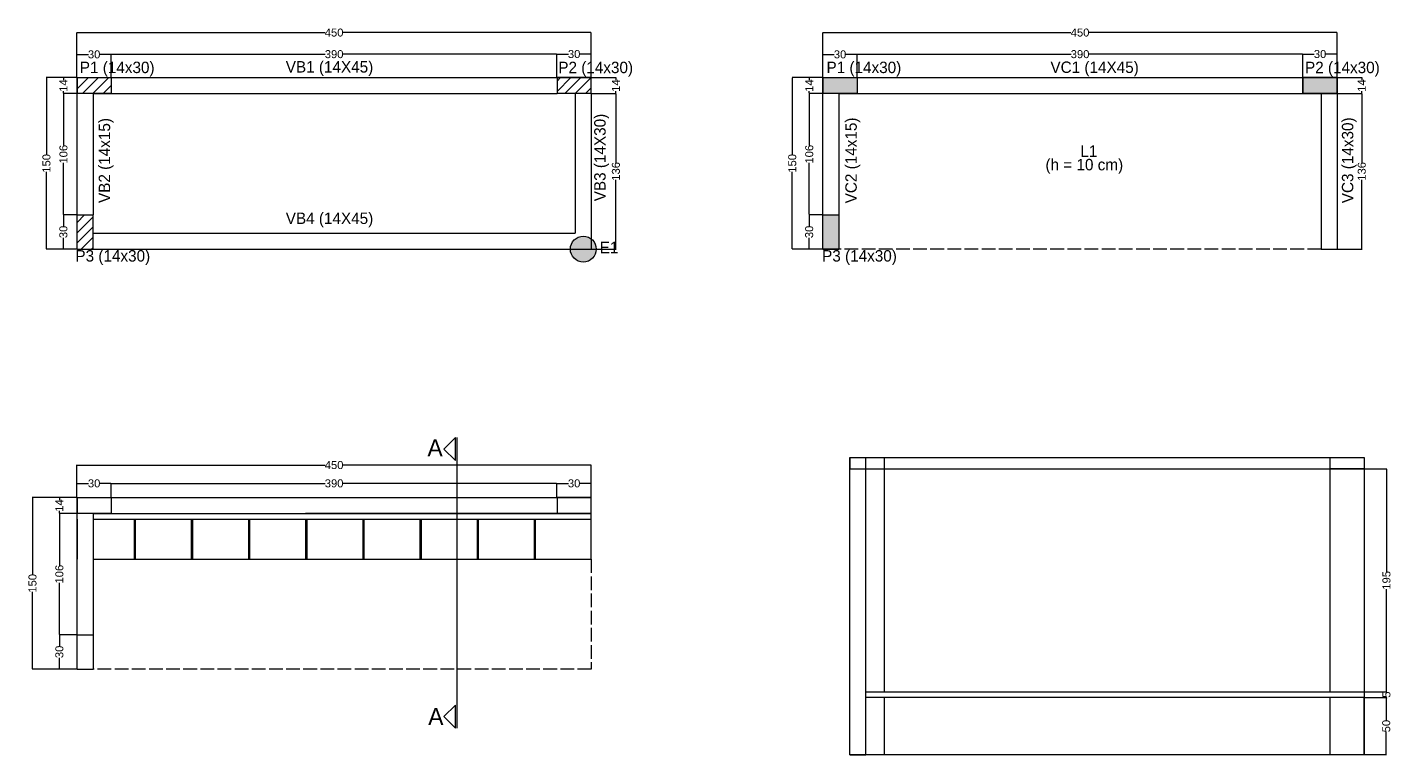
# Model space of a CAD drawing. Header units: centimetres. Extents: x -7745 to 1402, y 487 to 2935.
# Drawn here: x -3619 to -2426, y 1059 to 1696 of the extents above; entities that cross this region are included whole.
import ezdxf

# ---------------------------------------------------------------- set-up
doc = ezdxf.new("R2010")
doc.units = ezdxf.units.CM
doc.linetypes.add('ACAD_ISO02W100', pattern=[15, 12, -3])
doc.linetypes.add('ACAD_ISO03W100', pattern=[30, 12, -18])
for name, color, linetype in [('ARQUITETURA', 253, 'Continuous'), ('CARIMBO', 250, 'Continuous'), ('Cota', 5, 'Continuous'), ('PEÇAS ESTRUTURAIS', 1, 'Continuous')]:
    doc.layers.add(name, color=color, linetype=linetype)
doc.styles.add('Arial_1', font='arial.ttf', dxfattribs={"height": 7})
doc.styles.add('Century Gothic_B', font='GOTHICB.TTF', dxfattribs={"height": 0.15})
doc.dimstyles.get("Standard").update_dxf_attribs({"dimtxt": 7, "dimasz": 0.3, "dimexe": 0.18, "dimexo": 0.0625, "dimgap": 0.09, "dimtad": 0, "dimdec": 0, "dimzin": 0, "dimdsep": 46, "dimtxsty": 'Arial_1', "dimcen": 0.09, "dimadec": 0, "dimazin": 0, "dimtfac": 1, "dimtdec": 0, "dimtofl": 0, "dimtmove": 0, "dimatfit": 3, "dimfxl": 1, "dimtolj": 1, "dimtzin": 0, "dimarcsym": 2})

# ---------------------------------------------------------------- blocks, each defined once
blk = doc.blocks.new('*D16')
at = {"layer": 'Cota', "color": 0, "lineweight": -2, "transparency": 16777216}
for p, q in [((-3575.9, 1164.2), (-3591.5, 1164.2)), ((-3591.3, 1163.9), (-3591.3, 1154.3)), ((-3575.9, 1134.2), (-3591.5, 1134.2)), ((-3591.3, 1134.5), (-3591.3, 1144.1))]:
    blk.add_line(p, q, dxfattribs=at)
at = {"layer": 'Cota', "color": 0, "transparency": 16777216}
for points in [[(-3591.4, 1163.9), (-3591.3, 1163.9), (-3591.3, 1164.2)], [(-3591.4, 1134.5), (-3591.3, 1134.5), (-3591.3, 1134.2)]]:
    blk.add_solid(points, dxfattribs=at)
at = {"layer": 'Defpoints', "color": 0, "transparency": 16777216}
for p in [(-3575.9, 1164.2), (-3591.3, 1134.2), (-3575.9, 1134.2)]:
    blk.add_point(p, dxfattribs=at)
at = {"layer": 'Cota', "color": 0, "transparency": 16777216, "insert": (-3591.3, 1149.2), "char_height": 7, "attachment_point": 5, "rotation": 90, "style": 'Arial_1'}
blk.add_mtext('\\A1;30', dxfattribs=at)
blk = doc.blocks.new('*D17')
at = {"layer": 'Cota', "color": 0, "lineweight": -2, "transparency": 16777216}
for p, q in [((-3575.9, 1270.2), (-3591.4, 1270.2)), ((-3591.3, 1269.9), (-3591.3, 1224.7)), ((-3591.3, 1164.5), (-3591.3, 1209.7)), ((-3575.9, 1164.2), (-3591.4, 1164.2))]:
    blk.add_line(p, q, dxfattribs=at)
at = {"layer": 'Cota', "color": 0, "transparency": 16777216}
for points in [[(-3591.3, 1269.9), (-3591.2, 1269.9), (-3591.3, 1270.2)], [(-3591.3, 1164.5), (-3591.2, 1164.5), (-3591.3, 1164.2)]]:
    blk.add_solid(points, dxfattribs=at)
at = {"layer": 'Defpoints', "color": 0, "transparency": 16777216}
for p in [(-3575.9, 1270.2), (-3591.3, 1164.2), (-3575.9, 1164.2)]:
    blk.add_point(p, dxfattribs=at)
at = {"layer": 'Cota', "color": 0, "transparency": 16777216, "insert": (-3591.3, 1217.2), "char_height": 7, "attachment_point": 5, "rotation": 90, "style": 'Arial_1'}
blk.add_mtext('\\A1;106', dxfattribs=at)
blk = doc.blocks.new('*D18')
at = {"layer": 'Cota', "color": 0, "lineweight": -2, "transparency": 16777216}
for p, q in [((-3575.9, 1284.2), (-3591.4, 1284.2)), ((-3591.3, 1283.9), (-3591.3, 1282)), ((-3575.9, 1270.2), (-3591.4, 1270.2)), ((-3591.3, 1270.5), (-3591.3, 1272.5))]:
    blk.add_line(p, q, dxfattribs=at)
at = {"layer": 'Cota', "color": 0, "transparency": 16777216}
for points in [[(-3591.3, 1283.9), (-3591.2, 1283.9), (-3591.3, 1284.2)], [(-3591.3, 1270.5), (-3591.2, 1270.5), (-3591.3, 1270.2)]]:
    blk.add_solid(points, dxfattribs=at)
at = {"layer": 'Defpoints', "color": 0, "transparency": 16777216}
for p in [(-3575.9, 1284.2), (-3591.3, 1270.2), (-3575.9, 1270.2)]:
    blk.add_point(p, dxfattribs=at)
at = {"layer": 'Cota', "color": 0, "transparency": 16777216, "insert": (-3591.3, 1277.2), "char_height": 7, "attachment_point": 5, "rotation": 90, "style": 'Arial_1'}
blk.add_mtext('\\A1;14', dxfattribs=at)
blk = doc.blocks.new('*D19')
at = {"layer": 'Cota', "color": 0, "lineweight": -2, "transparency": 16777216}
for p, q in [((-3575.9, 1284.3), (-3575.9, 1296.8)), ((-3575.6, 1296.6), (-3565.9, 1296.6)), ((-3546.2, 1296.6), (-3555.8, 1296.6)), ((-3545.9, 1284.3), (-3545.9, 1296.8))]:
    blk.add_line(p, q, dxfattribs=at)
at = {"layer": 'Cota', "color": 0, "transparency": 16777216}
for points in [[(-3575.6, 1296.7), (-3575.6, 1296.6), (-3575.9, 1296.6)], [(-3546.2, 1296.7), (-3546.2, 1296.6), (-3545.9, 1296.6)]]:
    blk.add_solid(points, dxfattribs=at)
at = {"layer": 'Defpoints', "color": 0, "transparency": 16777216}
for p in [(-3545.9, 1296.6), (-3575.9, 1284.2), (-3545.9, 1284.2)]:
    blk.add_point(p, dxfattribs=at)
at = {"layer": 'Cota', "color": 0, "transparency": 16777216, "insert": (-3560.9, 1296.6), "char_height": 7, "attachment_point": 5, "style": 'Arial_1'}
blk.add_mtext('\\A1;30', dxfattribs=at)
blk = doc.blocks.new('*D20')
at = {"layer": 'Cota', "color": 0, "lineweight": -2, "transparency": 16777216}
for p, q in [((-3545.9, 1284.3), (-3545.9, 1296.7)), ((-3545.6, 1296.6), (-3358.7, 1296.6)), ((-3156.2, 1296.6), (-3343, 1296.6)), ((-3155.9, 1284.3), (-3155.9, 1296.7))]:
    blk.add_line(p, q, dxfattribs=at)
at = {"layer": 'Cota', "color": 0, "transparency": 16777216}
for points in [[(-3545.6, 1296.6), (-3545.6, 1296.5), (-3545.9, 1296.6)], [(-3156.2, 1296.6), (-3156.2, 1296.5), (-3155.9, 1296.6)]]:
    blk.add_solid(points, dxfattribs=at)
at = {"layer": 'Defpoints', "color": 0, "transparency": 16777216}
for p in [(-3545.9, 1296.6), (-3545.9, 1284.2), (-3155.9, 1284.2)]:
    blk.add_point(p, dxfattribs=at)
at = {"layer": 'Cota', "color": 0, "transparency": 16777216, "insert": (-3350.9, 1296.6), "char_height": 7, "attachment_point": 5, "style": 'Arial_1'}
blk.add_mtext('\\A1;390', dxfattribs=at)
blk = doc.blocks.new('*D21')
at = {"layer": 'Cota', "color": 0, "lineweight": -2, "transparency": 16777216}
for p, q in [((-3155.9, 1284.3), (-3155.9, 1296.7)), ((-3155.6, 1296.6), (-3145.9, 1296.6)), ((-3126.2, 1296.6), (-3135.8, 1296.6)), ((-3125.9, 1284.3), (-3125.9, 1296.7))]:
    blk.add_line(p, q, dxfattribs=at)
at = {"layer": 'Cota', "color": 0, "transparency": 16777216}
for points in [[(-3155.6, 1296.6), (-3155.6, 1296.5), (-3155.9, 1296.6)], [(-3126.2, 1296.6), (-3126.2, 1296.5), (-3125.9, 1296.6)]]:
    blk.add_solid(points, dxfattribs=at)
at = {"layer": 'Defpoints', "color": 0, "transparency": 16777216}
for p in [(-3155.9, 1296.6), (-3155.9, 1284.2), (-3125.9, 1284.2)]:
    blk.add_point(p, dxfattribs=at)
at = {"layer": 'Cota', "color": 0, "transparency": 16777216, "insert": (-3140.9, 1296.6), "char_height": 7, "attachment_point": 5, "style": 'Arial_1'}
blk.add_mtext('\\A1;30', dxfattribs=at)
blk = doc.blocks.new('*D22')
at = {"layer": 'Cota', "color": 0, "lineweight": -2, "transparency": 16777216}
for p, q in [((-3575.9, 1284.2), (-3615, 1284.2)), ((-3614.8, 1283.9), (-3614.8, 1216.7)), ((-3614.8, 1134.5), (-3614.8, 1201.7)), ((-3575.9, 1134.2), (-3615, 1134.2))]:
    blk.add_line(p, q, dxfattribs=at)
at = {"layer": 'Cota', "color": 0, "transparency": 16777216}
for points in [[(-3614.8, 1283.9), (-3614.7, 1283.9), (-3614.8, 1284.2)], [(-3614.8, 1134.5), (-3614.7, 1134.5), (-3614.8, 1134.2)]]:
    blk.add_solid(points, dxfattribs=at)
at = {"layer": 'Defpoints', "color": 0, "transparency": 16777216}
for p in [(-3614.8, 1284.2), (-3575.9, 1284.2), (-3575.9, 1134.2)]:
    blk.add_point(p, dxfattribs=at)
at = {"layer": 'Cota', "color": 0, "transparency": 16777216, "insert": (-3614.8, 1209.2), "char_height": 7, "attachment_point": 5, "rotation": 90, "style": 'Arial_1'}
blk.add_mtext('\\A1;150', dxfattribs=at)
blk = doc.blocks.new('*D23')
at = {"layer": 'Cota', "color": 0, "lineweight": -2, "transparency": 16777216}
for p, q in [((-3575.9, 1284.3), (-3575.9, 1312.8)), ((-3575.6, 1312.6), (-3358.8, 1312.6)), ((-3126.2, 1312.6), (-3342.9, 1312.6)), ((-3125.9, 1284.3), (-3125.9, 1312.8))]:
    blk.add_line(p, q, dxfattribs=at)
at = {"layer": 'Cota', "color": 0, "transparency": 16777216}
for points in [[(-3575.6, 1312.7), (-3575.6, 1312.6), (-3575.9, 1312.6)], [(-3126.2, 1312.7), (-3126.2, 1312.6), (-3125.9, 1312.6)]]:
    blk.add_solid(points, dxfattribs=at)
at = {"layer": 'Defpoints', "color": 0, "transparency": 16777216}
for p in [(-3125.9, 1312.6), (-3575.9, 1284.2), (-3125.9, 1284.2)]:
    blk.add_point(p, dxfattribs=at)
at = {"layer": 'Cota', "color": 0, "transparency": 16777216, "insert": (-3350.9, 1312.6), "char_height": 7, "attachment_point": 5, "style": 'Arial_1'}
blk.add_mtext('\\A1;450', dxfattribs=at)
blk = doc.blocks.new('*D24')
at = {"layer": 'Cota', "color": 0, "lineweight": -2, "transparency": 16777216}
for p, q in [((-2449.4, 1109.3), (-2430.1, 1109.3)), ((-2430.3, 1109), (-2430.3, 1089.3)), ((-2430.3, 1059.6), (-2430.3, 1079.2)), ((-2449.4, 1059.3), (-2430.1, 1059.3))]:
    blk.add_line(p, q, dxfattribs=at)
at = {"layer": 'Cota', "color": 0, "transparency": 16777216}
for points in [[(-2430.3, 1109), (-2430.2, 1109), (-2430.3, 1109.3)], [(-2430.3, 1059.6), (-2430.2, 1059.6), (-2430.3, 1059.3)]]:
    blk.add_solid(points, dxfattribs=at)
at = {"layer": 'Defpoints', "color": 0, "transparency": 16777216}
for p in [(-2449.5, 1109.3), (-2430.3, 1109.3), (-2449.5, 1059.3)]:
    blk.add_point(p, dxfattribs=at)
at = {"layer": 'Cota', "color": 0, "transparency": 16777216, "insert": (-2430.3, 1084.3), "char_height": 7, "attachment_point": 5, "rotation": 90, "style": 'Arial_1'}
blk.add_mtext('\\A1;50', dxfattribs=at)
blk = doc.blocks.new('*D25')
at = {"layer": 'Cota', "color": 0, "lineweight": -2, "transparency": 16777216}
for p, q in [((-2449.4, 1114.3), (-2429.9, 1114.3)), ((-2430.1, 1114.6), (-2430.1, 1114.9)), ((-2449.4, 1109.3), (-2429.9, 1109.3)), ((-2430.1, 1109), (-2430.1, 1108.7))]:
    blk.add_line(p, q, dxfattribs=at)
at = {"layer": 'Cota', "color": 0, "transparency": 16777216}
for points in [[(-2430.2, 1114.6), (-2430.1, 1114.6), (-2430.1, 1114.3)], [(-2430.2, 1109), (-2430.1, 1109), (-2430.1, 1109.3)]]:
    blk.add_solid(points, dxfattribs=at)
at = {"layer": 'Defpoints', "color": 0, "transparency": 16777216}
for p in [(-2449.5, 1114.3), (-2449.5, 1109.3), (-2430.1, 1109.3)]:
    blk.add_point(p, dxfattribs=at)
at = {"layer": 'Cota', "color": 0, "transparency": 16777216, "insert": (-2430.1, 1111.8), "char_height": 7, "attachment_point": 5, "rotation": 90, "style": 'Arial_1'}
blk.add_mtext('\\A1;5', dxfattribs=at)
blk = doc.blocks.new('*D26')
at = {"layer": 'Cota', "color": 0, "lineweight": -2, "transparency": 16777216}
for p, q in [((-2449.4, 1309.3), (-2429.9, 1309.3)), ((-2430.1, 1309), (-2430.1, 1219.3)), ((-2430.1, 1114.6), (-2430.1, 1204.2)), ((-2449.4, 1114.3), (-2429.9, 1114.3))]:
    blk.add_line(p, q, dxfattribs=at)
at = {"layer": 'Cota', "color": 0, "transparency": 16777216}
for points in [[(-2430.2, 1309), (-2430.1, 1309), (-2430.1, 1309.3)], [(-2430.2, 1114.6), (-2430.1, 1114.6), (-2430.1, 1114.3)]]:
    blk.add_solid(points, dxfattribs=at)
at = {"layer": 'Defpoints', "color": 0, "transparency": 16777216}
for p in [(-2449.5, 1309.3), (-2449.5, 1114.3), (-2430.1, 1114.3)]:
    blk.add_point(p, dxfattribs=at)
at = {"layer": 'Cota', "color": 0, "transparency": 16777216, "insert": (-2430.1, 1211.8), "char_height": 7, "attachment_point": 5, "rotation": 90, "style": 'Arial_1'}
blk.add_mtext('\\A1;195', dxfattribs=at)
blk = doc.blocks.new('*D29')
at = {"layer": 'Cota', "color": 0, "lineweight": -2, "transparency": 16777216}
for p, q in [((-3575.9, 1531.6), (-3588, 1531.6)), ((-3587.8, 1531.3), (-3587.8, 1521.7)), ((-3587.8, 1501.9), (-3587.8, 1511.5)), ((-3575.9, 1501.6), (-3588, 1501.6))]:
    blk.add_line(p, q, dxfattribs=at)
at = {"layer": 'Cota', "color": 0, "transparency": 16777216}
for points in [[(-3587.8, 1531.3), (-3587.7, 1531.3), (-3587.8, 1531.6)], [(-3587.8, 1501.9), (-3587.7, 1501.9), (-3587.8, 1501.6)]]:
    blk.add_solid(points, dxfattribs=at)
at = {"layer": 'Defpoints', "color": 0, "transparency": 16777216}
for p in [(-3587.8, 1531.6), (-3575.9, 1531.6), (-3575.9, 1501.6)]:
    blk.add_point(p, dxfattribs=at)
at = {"layer": 'Cota', "color": 0, "transparency": 16777216, "insert": (-3587.8, 1516.6), "char_height": 7, "attachment_point": 5, "rotation": 90, "style": 'Arial_1'}
blk.add_mtext('\\A1;30', dxfattribs=at)
blk = doc.blocks.new('*D30')
at = {"layer": 'Cota', "color": 0, "lineweight": -2, "transparency": 16777216}
for p, q in [((-3575.9, 1637.6), (-3587.9, 1637.6)), ((-3587.7, 1637.3), (-3587.7, 1592.1)), ((-3587.7, 1531.9), (-3587.7, 1577.1)), ((-3575.9, 1531.6), (-3587.9, 1531.6))]:
    blk.add_line(p, q, dxfattribs=at)
at = {"layer": 'Cota', "color": 0, "transparency": 16777216}
for points in [[(-3587.8, 1637.3), (-3587.7, 1637.3), (-3587.7, 1637.6)], [(-3587.8, 1531.9), (-3587.7, 1531.9), (-3587.7, 1531.6)]]:
    blk.add_solid(points, dxfattribs=at)
at = {"layer": 'Defpoints', "color": 0, "transparency": 16777216}
for p in [(-3575.9, 1637.6), (-3587.7, 1531.6), (-3575.9, 1531.6)]:
    blk.add_point(p, dxfattribs=at)
at = {"layer": 'Cota', "color": 0, "transparency": 16777216, "insert": (-3587.7, 1584.6), "char_height": 7, "attachment_point": 5, "rotation": 90, "style": 'Arial_1'}
blk.add_mtext('\\A1;106', dxfattribs=at)
blk = doc.blocks.new('*D31')
at = {"layer": 'Cota', "color": 0, "lineweight": -2, "transparency": 16777216}
for p, q in [((-3575.9, 1651.6), (-3587.9, 1651.6)), ((-3587.7, 1651.3), (-3587.7, 1649.4)), ((-3575.9, 1637.6), (-3587.9, 1637.6)), ((-3587.7, 1637.9), (-3587.7, 1639.8))]:
    blk.add_line(p, q, dxfattribs=at)
at = {"layer": 'Cota', "color": 0, "transparency": 16777216}
for points in [[(-3587.8, 1651.3), (-3587.7, 1651.3), (-3587.7, 1651.6)], [(-3587.8, 1637.9), (-3587.7, 1637.9), (-3587.7, 1637.6)]]:
    blk.add_solid(points, dxfattribs=at)
at = {"layer": 'Defpoints', "color": 0, "transparency": 16777216}
for p in [(-3575.9, 1651.6), (-3587.7, 1637.6), (-3575.9, 1637.6)]:
    blk.add_point(p, dxfattribs=at)
at = {"layer": 'Cota', "color": 0, "transparency": 16777216, "insert": (-3587.7, 1644.6), "char_height": 7, "attachment_point": 5, "rotation": 90, "style": 'Arial_1'}
blk.add_mtext('\\A1;14', dxfattribs=at)
blk = doc.blocks.new('*D32')
at = {"layer": 'Cota', "color": 0, "lineweight": -2, "transparency": 16777216}
for p, q in [((-3575.9, 1651.7), (-3575.9, 1672.1)), ((-3575.6, 1671.9), (-3565.9, 1671.9)), ((-3546.2, 1671.9), (-3555.8, 1671.9)), ((-3545.9, 1651.7), (-3545.9, 1672.1))]:
    blk.add_line(p, q, dxfattribs=at)
at = {"layer": 'Cota', "color": 0, "transparency": 16777216}
for points in [[(-3575.6, 1672), (-3575.6, 1671.9), (-3575.9, 1671.9)], [(-3546.2, 1672), (-3546.2, 1671.9), (-3545.9, 1671.9)]]:
    blk.add_solid(points, dxfattribs=at)
at = {"layer": 'Defpoints', "color": 0, "transparency": 16777216}
for p in [(-3545.9, 1671.9), (-3575.9, 1651.6), (-3545.9, 1651.6)]:
    blk.add_point(p, dxfattribs=at)
at = {"layer": 'Cota', "color": 0, "transparency": 16777216, "insert": (-3560.9, 1671.9), "char_height": 7, "attachment_point": 5, "style": 'Arial_1'}
blk.add_mtext('\\A1;30', dxfattribs=at)
blk = doc.blocks.new('*D33')
at = {"layer": 'Cota', "color": 0, "lineweight": -2, "transparency": 16777216}
for p, q in [((-3545.9, 1651.7), (-3545.9, 1672.3)), ((-3545.6, 1672.1), (-3358.7, 1672.1)), ((-3156.2, 1672.1), (-3343, 1672.1)), ((-3155.9, 1651.7), (-3155.9, 1672.3))]:
    blk.add_line(p, q, dxfattribs=at)
at = {"layer": 'Cota', "color": 0, "transparency": 16777216}
for points in [[(-3545.6, 1672.2), (-3545.6, 1672.1), (-3545.9, 1672.1)], [(-3156.2, 1672.2), (-3156.2, 1672.1), (-3155.9, 1672.1)]]:
    blk.add_solid(points, dxfattribs=at)
at = {"layer": 'Defpoints', "color": 0, "transparency": 16777216}
for p in [(-3545.9, 1672.1), (-3545.9, 1651.6), (-3155.9, 1651.6)]:
    blk.add_point(p, dxfattribs=at)
at = {"layer": 'Cota', "color": 0, "transparency": 16777216, "insert": (-3350.9, 1672.1), "char_height": 7, "attachment_point": 5, "style": 'Arial_1'}
blk.add_mtext('\\A1;390', dxfattribs=at)
blk = doc.blocks.new('*D34')
at = {"layer": 'Cota', "color": 0, "lineweight": -2, "transparency": 16777216}
for p, q in [((-3155.9, 1651.7), (-3155.9, 1672.3)), ((-3155.6, 1672.2), (-3145.9, 1672.2)), ((-3126.2, 1672.2), (-3135.8, 1672.2)), ((-3125.9, 1651.7), (-3125.9, 1672.3))]:
    blk.add_line(p, q, dxfattribs=at)
at = {"layer": 'Cota', "color": 0, "transparency": 16777216}
for points in [[(-3155.6, 1672.2), (-3155.6, 1672.1), (-3155.9, 1672.2)], [(-3126.2, 1672.2), (-3126.2, 1672.1), (-3125.9, 1672.2)]]:
    blk.add_solid(points, dxfattribs=at)
at = {"layer": 'Defpoints', "color": 0, "transparency": 16777216}
for p in [(-3155.9, 1672.2), (-3155.9, 1651.6), (-3125.9, 1651.6)]:
    blk.add_point(p, dxfattribs=at)
at = {"layer": 'Cota', "color": 0, "transparency": 16777216, "insert": (-3140.9, 1672.2), "char_height": 7, "attachment_point": 5, "style": 'Arial_1'}
blk.add_mtext('\\A1;30', dxfattribs=at)
blk = doc.blocks.new('*D35')
at = {"layer": 'Cota', "color": 0, "lineweight": -2, "transparency": 16777216}
for p, q in [((-3125.8, 1651.6), (-3104.1, 1651.6)), ((-3104.3, 1651.3), (-3104.3, 1649.4)), ((-3125.8, 1637.6), (-3104.1, 1637.6)), ((-3104.3, 1637.9), (-3104.3, 1639.8))]:
    blk.add_line(p, q, dxfattribs=at)
at = {"layer": 'Cota', "color": 0, "transparency": 16777216}
for points in [[(-3104.3, 1651.3), (-3104.2, 1651.3), (-3104.3, 1651.6)], [(-3104.3, 1637.9), (-3104.2, 1637.9), (-3104.3, 1637.6)]]:
    blk.add_solid(points, dxfattribs=at)
at = {"layer": 'Defpoints', "color": 0, "transparency": 16777216}
for p in [(-3125.9, 1651.6), (-3125.9, 1637.6), (-3104.3, 1637.6)]:
    blk.add_point(p, dxfattribs=at)
at = {"layer": 'Cota', "color": 0, "transparency": 16777216, "insert": (-3104.3, 1644.6), "char_height": 7, "attachment_point": 5, "rotation": 90, "style": 'Arial_1'}
blk.add_mtext('\\A1;14', dxfattribs=at)
blk = doc.blocks.new('*D36')
at = {"layer": 'Cota', "color": 0, "lineweight": -2, "transparency": 16777216}
for p, q in [((-3125.8, 1637.6), (-3104.1, 1637.6)), ((-3104.3, 1637.3), (-3104.3, 1577.1)), ((-3104.3, 1501.9), (-3104.3, 1562.1)), ((-3125.8, 1501.6), (-3104.1, 1501.6))]:
    blk.add_line(p, q, dxfattribs=at)
at = {"layer": 'Cota', "color": 0, "transparency": 16777216}
for points in [[(-3104.3, 1637.3), (-3104.2, 1637.3), (-3104.3, 1637.6)], [(-3104.3, 1501.9), (-3104.2, 1501.9), (-3104.3, 1501.6)]]:
    blk.add_solid(points, dxfattribs=at)
at = {"layer": 'Defpoints', "color": 0, "transparency": 16777216}
for p in [(-3125.9, 1637.6), (-3125.9, 1501.6), (-3104.3, 1501.6)]:
    blk.add_point(p, dxfattribs=at)
at = {"layer": 'Cota', "color": 0, "transparency": 16777216, "insert": (-3104.3, 1569.6), "char_height": 7, "attachment_point": 5, "rotation": 90, "style": 'Arial_1'}
blk.add_mtext('\\A1;136', dxfattribs=at)
blk = doc.blocks.new('*D37')
at = {"layer": 'Cota', "color": 0, "lineweight": -2, "transparency": 16777216}
for p, q in [((-3575.9, 1651.7), (-3575.9, 1691.2)), ((-3575.6, 1691), (-3358.8, 1691)), ((-3126.2, 1691), (-3342.9, 1691)), ((-3125.9, 1651.7), (-3125.9, 1691.2))]:
    blk.add_line(p, q, dxfattribs=at)
at = {"layer": 'Cota', "color": 0, "transparency": 16777216}
for points in [[(-3575.6, 1691.1), (-3575.6, 1691), (-3575.9, 1691)], [(-3126.2, 1691.1), (-3126.2, 1691), (-3125.9, 1691)]]:
    blk.add_solid(points, dxfattribs=at)
at = {"layer": 'Defpoints', "color": 0, "transparency": 16777216}
for p in [(-3125.9, 1691), (-3575.9, 1651.6), (-3125.9, 1651.6)]:
    blk.add_point(p, dxfattribs=at)
at = {"layer": 'Cota', "color": 0, "transparency": 16777216, "insert": (-3350.9, 1691), "char_height": 7, "attachment_point": 5, "style": 'Arial_1'}
blk.add_mtext('\\A1;450', dxfattribs=at)
blk = doc.blocks.new('*D38')
at = {"layer": 'Cota', "color": 0, "lineweight": -2, "transparency": 16777216}
for p, q in [((-3575.9, 1651.6), (-3602.8, 1651.6)), ((-3602.6, 1651.3), (-3602.6, 1584.1)), ((-3602.6, 1501.9), (-3602.6, 1569.1)), ((-3575.9, 1501.6), (-3602.8, 1501.6))]:
    blk.add_line(p, q, dxfattribs=at)
at = {"layer": 'Cota', "color": 0, "transparency": 16777216}
for points in [[(-3602.7, 1651.3), (-3602.6, 1651.3), (-3602.6, 1651.6)], [(-3602.7, 1501.9), (-3602.6, 1501.9), (-3602.6, 1501.6)]]:
    blk.add_solid(points, dxfattribs=at)
at = {"layer": 'Defpoints', "color": 0, "transparency": 16777216}
for p in [(-3602.6, 1651.6), (-3575.9, 1651.6), (-3575.9, 1501.6)]:
    blk.add_point(p, dxfattribs=at)
at = {"layer": 'Cota', "color": 0, "transparency": 16777216, "insert": (-3602.6, 1576.6), "char_height": 7, "attachment_point": 5, "rotation": 90, "style": 'Arial_1'}
blk.add_mtext('\\A1;150', dxfattribs=at)
blk = doc.blocks.new('*D40')
at = {"layer": 'Cota', "color": 0, "lineweight": -2, "transparency": 16777216}
for p, q in [((-2923.3, 1531.6), (-2935.3, 1531.6)), ((-2935.2, 1531.3), (-2935.2, 1521.7)), ((-2935.2, 1501.9), (-2935.2, 1511.5)), ((-2923.3, 1501.6), (-2935.3, 1501.6))]:
    blk.add_line(p, q, dxfattribs=at)
at = {"layer": 'Cota', "color": 0, "transparency": 16777216}
for points in [[(-2935.2, 1531.3), (-2935.1, 1531.3), (-2935.2, 1531.6)], [(-2935.2, 1501.9), (-2935.1, 1501.9), (-2935.2, 1501.6)]]:
    blk.add_solid(points, dxfattribs=at)
at = {"layer": 'Defpoints', "color": 0, "transparency": 16777216}
for p in [(-2935.2, 1531.6), (-2923.2, 1531.6), (-2923.2, 1501.6)]:
    blk.add_point(p, dxfattribs=at)
at = {"layer": 'Cota', "color": 0, "transparency": 16777216, "insert": (-2935.2, 1516.6), "char_height": 7, "attachment_point": 5, "rotation": 90, "style": 'Arial_1'}
blk.add_mtext('\\A1;30', dxfattribs=at)
blk = doc.blocks.new('*D41')
at = {"layer": 'Cota', "color": 0, "lineweight": -2, "transparency": 16777216}
for p, q in [((-2923.3, 1637.6), (-2935.3, 1637.6)), ((-2935.1, 1637.3), (-2935.1, 1592.1)), ((-2935.1, 1531.9), (-2935.1, 1577.1)), ((-2923.3, 1531.6), (-2935.3, 1531.6))]:
    blk.add_line(p, q, dxfattribs=at)
at = {"layer": 'Cota', "color": 0, "transparency": 16777216}
for points in [[(-2935.2, 1637.3), (-2935.1, 1637.3), (-2935.1, 1637.6)], [(-2935.2, 1531.9), (-2935.1, 1531.9), (-2935.1, 1531.6)]]:
    blk.add_solid(points, dxfattribs=at)
at = {"layer": 'Defpoints', "color": 0, "transparency": 16777216}
for p in [(-2923.2, 1637.6), (-2935.1, 1531.6), (-2923.2, 1531.6)]:
    blk.add_point(p, dxfattribs=at)
at = {"layer": 'Cota', "color": 0, "transparency": 16777216, "insert": (-2935.1, 1584.6), "char_height": 7, "attachment_point": 5, "rotation": 90, "style": 'Arial_1'}
blk.add_mtext('\\A1;106', dxfattribs=at)
blk = doc.blocks.new('*D42')
at = {"layer": 'Cota', "color": 0, "lineweight": -2, "transparency": 16777216}
for p, q in [((-2923.3, 1651.6), (-2935.3, 1651.6)), ((-2935.1, 1651.3), (-2935.1, 1649.4)), ((-2923.3, 1637.6), (-2935.3, 1637.6)), ((-2935.1, 1637.9), (-2935.1, 1639.8))]:
    blk.add_line(p, q, dxfattribs=at)
at = {"layer": 'Cota', "color": 0, "transparency": 16777216}
for points in [[(-2935.2, 1651.3), (-2935.1, 1651.3), (-2935.1, 1651.6)], [(-2935.2, 1637.9), (-2935.1, 1637.9), (-2935.1, 1637.6)]]:
    blk.add_solid(points, dxfattribs=at)
at = {"layer": 'Defpoints', "color": 0, "transparency": 16777216}
for p in [(-2923.2, 1651.6), (-2935.1, 1637.6), (-2923.2, 1637.6)]:
    blk.add_point(p, dxfattribs=at)
at = {"layer": 'Cota', "color": 0, "transparency": 16777216, "insert": (-2935.1, 1644.6), "char_height": 7, "attachment_point": 5, "rotation": 90, "style": 'Arial_1'}
blk.add_mtext('\\A1;14', dxfattribs=at)
blk = doc.blocks.new('*D43')
at = {"layer": 'Cota', "color": 0, "lineweight": -2, "transparency": 16777216}
for p, q in [((-2923.2, 1651.7), (-2923.2, 1672.1)), ((-2922.9, 1671.9), (-2913.3, 1671.9)), ((-2893.5, 1671.9), (-2903.2, 1671.9)), ((-2893.2, 1651.7), (-2893.2, 1672.1))]:
    blk.add_line(p, q, dxfattribs=at)
at = {"layer": 'Cota', "color": 0, "transparency": 16777216}
for points in [[(-2922.9, 1672), (-2922.9, 1671.9), (-2923.2, 1671.9)], [(-2893.5, 1672), (-2893.5, 1671.9), (-2893.2, 1671.9)]]:
    blk.add_solid(points, dxfattribs=at)
at = {"layer": 'Defpoints', "color": 0, "transparency": 16777216}
for p in [(-2893.2, 1671.9), (-2923.2, 1651.6), (-2893.2, 1651.6)]:
    blk.add_point(p, dxfattribs=at)
at = {"layer": 'Cota', "color": 0, "transparency": 16777216, "insert": (-2908.2, 1671.9), "char_height": 7, "attachment_point": 5, "style": 'Arial_1'}
blk.add_mtext('\\A1;30', dxfattribs=at)
blk = doc.blocks.new('*D44')
at = {"layer": 'Cota', "color": 0, "lineweight": -2, "transparency": 16777216}
for p, q in [((-2893.2, 1651.7), (-2893.2, 1672.3)), ((-2892.9, 1672.1), (-2706.1, 1672.1)), ((-2503.5, 1672.1), (-2690.4, 1672.1)), ((-2503.2, 1651.7), (-2503.2, 1672.3))]:
    blk.add_line(p, q, dxfattribs=at)
at = {"layer": 'Cota', "color": 0, "transparency": 16777216}
for points in [[(-2892.9, 1672.2), (-2892.9, 1672.1), (-2893.2, 1672.1)], [(-2503.5, 1672.2), (-2503.5, 1672.1), (-2503.2, 1672.1)]]:
    blk.add_solid(points, dxfattribs=at)
at = {"layer": 'Defpoints', "color": 0, "transparency": 16777216}
for p in [(-2893.2, 1672.1), (-2893.2, 1651.6), (-2503.2, 1651.6)]:
    blk.add_point(p, dxfattribs=at)
at = {"layer": 'Cota', "color": 0, "transparency": 16777216, "insert": (-2698.2, 1672.1), "char_height": 7, "attachment_point": 5, "style": 'Arial_1'}
blk.add_mtext('\\A1;390', dxfattribs=at)
blk = doc.blocks.new('*D45')
at = {"layer": 'Cota', "color": 0, "lineweight": -2, "transparency": 16777216}
for p, q in [((-2503.2, 1651.7), (-2503.2, 1672.3)), ((-2502.9, 1672.2), (-2493.3, 1672.2)), ((-2473.5, 1672.2), (-2483.2, 1672.2)), ((-2473.2, 1651.7), (-2473.2, 1672.3))]:
    blk.add_line(p, q, dxfattribs=at)
at = {"layer": 'Cota', "color": 0, "transparency": 16777216}
for points in [[(-2502.9, 1672.2), (-2502.9, 1672.1), (-2503.2, 1672.2)], [(-2473.5, 1672.2), (-2473.5, 1672.1), (-2473.2, 1672.2)]]:
    blk.add_solid(points, dxfattribs=at)
at = {"layer": 'Defpoints', "color": 0, "transparency": 16777216}
for p in [(-2503.2, 1672.2), (-2503.2, 1651.6), (-2473.2, 1651.6)]:
    blk.add_point(p, dxfattribs=at)
at = {"layer": 'Cota', "color": 0, "transparency": 16777216, "insert": (-2488.2, 1672.2), "char_height": 7, "attachment_point": 5, "style": 'Arial_1'}
blk.add_mtext('\\A1;30', dxfattribs=at)
blk = doc.blocks.new('*D46')
at = {"layer": 'Cota', "color": 0, "lineweight": -2, "transparency": 16777216}
for p, q in [((-2473.2, 1651.6), (-2451.5, 1651.6)), ((-2451.7, 1651.3), (-2451.7, 1649.4)), ((-2473.2, 1637.6), (-2451.5, 1637.6)), ((-2451.7, 1637.9), (-2451.7, 1639.8))]:
    blk.add_line(p, q, dxfattribs=at)
at = {"layer": 'Cota', "color": 0, "transparency": 16777216}
for points in [[(-2451.7, 1651.3), (-2451.6, 1651.3), (-2451.7, 1651.6)], [(-2451.7, 1637.9), (-2451.6, 1637.9), (-2451.7, 1637.6)]]:
    blk.add_solid(points, dxfattribs=at)
at = {"layer": 'Defpoints', "color": 0, "transparency": 16777216}
for p in [(-2473.2, 1651.6), (-2473.2, 1637.6), (-2451.7, 1637.6)]:
    blk.add_point(p, dxfattribs=at)
at = {"layer": 'Cota', "color": 0, "transparency": 16777216, "insert": (-2451.7, 1644.6), "char_height": 7, "attachment_point": 5, "rotation": 90, "style": 'Arial_1'}
blk.add_mtext('\\A1;14', dxfattribs=at)
blk = doc.blocks.new('*D47')
at = {"layer": 'Cota', "color": 0, "lineweight": -2, "transparency": 16777216}
for p, q in [((-2473.2, 1637.6), (-2451.5, 1637.6)), ((-2451.7, 1637.3), (-2451.7, 1577.1)), ((-2451.7, 1501.9), (-2451.7, 1562.1)), ((-2473.2, 1501.6), (-2451.5, 1501.6))]:
    blk.add_line(p, q, dxfattribs=at)
at = {"layer": 'Cota', "color": 0, "transparency": 16777216}
for points in [[(-2451.7, 1637.3), (-2451.6, 1637.3), (-2451.7, 1637.6)], [(-2451.7, 1501.9), (-2451.6, 1501.9), (-2451.7, 1501.6)]]:
    blk.add_solid(points, dxfattribs=at)
at = {"layer": 'Defpoints', "color": 0, "transparency": 16777216}
for p in [(-2473.2, 1637.6), (-2473.2, 1501.6), (-2451.7, 1501.6)]:
    blk.add_point(p, dxfattribs=at)
at = {"layer": 'Cota', "color": 0, "transparency": 16777216, "insert": (-2451.7, 1569.6), "char_height": 7, "attachment_point": 5, "rotation": 90, "style": 'Arial_1'}
blk.add_mtext('\\A1;136', dxfattribs=at)
blk = doc.blocks.new('*D39')
at = {"layer": 'Cota', "color": 0, "lineweight": -2, "transparency": 16777216}
for p, q in [((-2923.2, 1651.7), (-2923.2, 1691.2)), ((-2922.9, 1691), (-2706.2, 1691)), ((-2473.5, 1691), (-2690.3, 1691)), ((-2473.2, 1651.7), (-2473.2, 1691.2))]:
    blk.add_line(p, q, dxfattribs=at)
at = {"layer": 'Cota', "color": 0, "transparency": 16777216}
for points in [[(-2922.9, 1691.1), (-2922.9, 1691), (-2923.2, 1691)], [(-2473.5, 1691.1), (-2473.5, 1691), (-2473.2, 1691)]]:
    blk.add_solid(points, dxfattribs=at)
at = {"layer": 'Defpoints', "color": 0, "transparency": 16777216}
for p in [(-2473.2, 1691), (-2923.2, 1651.6), (-2473.2, 1651.6)]:
    blk.add_point(p, dxfattribs=at)
at = {"layer": 'Cota', "color": 0, "transparency": 16777216, "insert": (-2698.2, 1691), "char_height": 7, "attachment_point": 5, "style": 'Arial_1'}
blk.add_mtext('\\A1;450', dxfattribs=at)
blk = doc.blocks.new('*D48')
at = {"layer": 'Cota', "color": 0, "lineweight": -2, "transparency": 16777216}
for p, q in [((-2923.3, 1651.6), (-2950.2, 1651.6)), ((-2950, 1651.3), (-2950, 1584.1)), ((-2950, 1501.9), (-2950, 1569.1)), ((-2923.3, 1501.6), (-2950.2, 1501.6))]:
    blk.add_line(p, q, dxfattribs=at)
at = {"layer": 'Cota', "color": 0, "transparency": 16777216}
for points in [[(-2950.1, 1651.3), (-2950, 1651.3), (-2950, 1651.6)], [(-2950.1, 1501.9), (-2950, 1501.9), (-2950, 1501.6)]]:
    blk.add_solid(points, dxfattribs=at)
at = {"layer": 'Defpoints', "color": 0, "transparency": 16777216}
for p in [(-2950, 1651.6), (-2923.2, 1651.6), (-2923.2, 1501.6)]:
    blk.add_point(p, dxfattribs=at)
at = {"layer": 'Cota', "color": 0, "transparency": 16777216, "insert": (-2950, 1576.6), "char_height": 7, "attachment_point": 5, "rotation": 90, "style": 'Arial_1'}
blk.add_mtext('\\A1;150', dxfattribs=at)

msp = doc.modelspace()

# ---------------------------------------------------------------- hatches: boundary and pattern name
at = {"layer": 'CARIMBO'}
h = msp.add_hatch(dxfattribs=at)
h.set_pattern_fill('ANSI31', color=1, scale=2)
h.paths.add_polyline_path([(-3545.852, 1651.6), (-3575.852, 1651.6), (-3575.852, 1637.6), (-3545.852, 1637.6)])
h.paths.add_polyline_path([(-3561.852, 1531.6), (-3575.852, 1531.6), (-3575.852, 1501.6), (-3561.852, 1501.6)])
h.paths.add_polyline_path([(-3125.852, 1651.6), (-3155.852, 1651.6), (-3155.852, 1637.6), (-3125.852, 1637.6)])
h = msp.add_hatch(color=1, dxfattribs=at)
h.dxf.hatch_style = 1
h.paths.add_polyline_path([(-3121.524, 1501.6, 0.23011371), (-3125.852, 1510.507), (-3125.852, 1501.6), (-3139.852, 1501.6), (-3144.18, 1501.6, 1)])
h.paths.add_polyline_path([(-3125.852, 1510.507, 0.34593112), (-3139.852, 1510.507), (-3139.852, 1501.6), (-3125.852, 1501.6)])
h.paths.add_polyline_path([(-3139.852, 1510.507, 0.23011371), (-3144.18, 1501.6), (-3139.852, 1501.6)], flags=17)
h.paths.add_polyline_path([(-2909.247, 1531.6), (-2923.247, 1531.6), (-2923.247, 1501.6), (-2909.247, 1501.6)])
h.paths.add_polyline_path([(-2893.247, 1651.6), (-2923.247, 1651.6), (-2923.247, 1637.6), (-2893.247, 1637.6)])
h.paths.add_polyline_path([(-2473.247, 1651.6), (-2503.247, 1651.6), (-2503.247, 1637.6), (-2473.247, 1637.6)])

# ---------------------------------------------------------------- linework, layer by layer
at = {"layer": 'ARQUITETURA'}
for p, q in [((-3575.852, 1501.6), (-3575.852, 1651.6)), ((-3575.852, 1651.6), (-3125.852, 1651.6)), ((-2923.247, 1501.6), (-2923.247, 1651.6)), ((-2923.247, 1651.6), (-2473.247, 1651.6)), ((-3561.852, 1637.6), (-3561.852, 1531.6)), ((-3561.852, 1637.6), (-3155.852, 1637.6)), ((-3139.852, 1637.6), (-3139.852, 1515.6)), ((-3125.852, 1637.6), (-3125.852, 1501.6)), ((-2909.247, 1637.6), (-2909.247, 1501.6)), ((-2909.247, 1637.6), (-2473.247, 1637.6)), ((-2487.247, 1637.6), (-2487.247, 1501.6)), ((-2473.247, 1637.6), (-2473.247, 1501.6)), ((-3561.852, 1515.6), (-3139.852, 1515.6)), ((-3561.852, 1501.6), (-3139.852, 1501.6)), ((-3139.852, 1501.6), (-3125.852, 1501.6))]:
    msp.add_line(p, q, dxfattribs=at)
at = {"layer": 'ARQUITETURA', "linetype": 'ACAD_ISO02W100'}
msp.add_line((-2487.247, 1501.6), (-2909.247, 1501.6), dxfattribs=at)
at = {"layer": 'CARIMBO', "linetype": 'ACAD_ISO03W100'}
for p, q in [((-3125.852, 1597.6), (-3125.852, 1501.6)), ((-2473.247, 1597.6), (-2473.247, 1501.6))]:
    msp.add_line(p, q, dxfattribs=at)
at = {"layer": 'CARIMBO'}
for p, q in [((-2487.247, 1501.6), (-2473.247, 1501.6)), ((-3244.828, 1316.665), (-3244.828, 1336.665)), ((-3243.108, 1082.331), (-3243.108, 1336.905)), ((-2899.506, 1059.257), (-2899.506, 1319.257)), ((-2899.506, 1319.257), (-2449.506, 1319.257)), ((-2899.506, 1319.257), (-2899.506, 1309.257)), ((-2885.506, 1059.257), (-2885.506, 1319.257)), ((-2869.506, 1319.257), (-2869.506, 1114.257)), ((-2479.506, 1319.257), (-2479.506, 1114.257)), ((-2449.506, 1319.257), (-2449.506, 1059.257)), ((-2899.506, 1309.257), (-2449.506, 1309.257)), ((-2899.506, 1309.257), (-2885.506, 1309.257)), ((-2899.506, 1309.257), (-2869.506, 1309.257)), ((-2899.506, 1059.257), (-2899.506, 1309.257)), ((-2899.506, 1309.257), (-2892.144, 1309.257)), ((-2449.506, 1309.257), (-2479.506, 1309.257)), ((-3575.852, 1134.23), (-3575.852, 1284.23)), ((-3575.852, 1284.23), (-3125.852, 1284.23)), ((-3575.852, 1284.23), (-3561.852, 1284.23)), ((-3575.852, 1284.23), (-3575.852, 1270.23)), ((-3575.852, 1284.23), (-3545.852, 1284.23)), ((-3545.852, 1284.23), (-3545.852, 1270.23)), ((-3125.852, 1284.23), (-3155.852, 1284.23)), ((-3155.852, 1284.23), (-3155.852, 1270.23)), ((-3125.852, 1270.23), (-3125.852, 1284.23)), ((-3545.852, 1270.23), (-3575.852, 1270.23)), ((-3561.852, 1270.23), (-3561.852, 1134.23)), ((-3561.852, 1270.23), (-3125.852, 1270.23)), ((-3125.852, 1270.23), (-3375.852, 1270.23)), ((-3155.852, 1270.23), (-3125.852, 1270.23)), ((-3125.852, 1230.23), (-3125.852, 1270.23)), ((-3575.852, 1265.23), (-3575.852, 1230.23)), ((-3561.852, 1265.23), (-3325.852, 1265.23)), ((-3561.852, 1265.23), (-3525.852, 1265.23)), ((-3525.852, 1265.23), (-3525.852, 1230.23)), ((-3525.852, 1265.23), (-3475.852, 1265.23)), ((-3525.852, 1265.23), (-3524.852, 1265.23)), ((-3524.852, 1265.23), (-3524.852, 1230.23)), ((-3475.852, 1265.23), (-3475.852, 1230.23)), ((-3475.852, 1265.23), (-3425.852, 1265.23)), ((-3475.852, 1265.23), (-3474.852, 1265.23)), ((-3475.852, 1265.23), (-3475.852, 1230.23)), ((-3475.852, 1265.23), (-3474.852, 1265.23)), ((-3474.852, 1265.23), (-3474.852, 1230.23)), ((-3474.852, 1265.23), (-3474.852, 1230.23)), ((-3425.852, 1265.23), (-3425.852, 1230.23)), ((-3425.852, 1265.23), (-3375.852, 1265.23)), ((-3425.852, 1265.23), (-3424.852, 1265.23)), ((-3424.852, 1265.23), (-3424.852, 1230.23)), ((-3375.852, 1265.23), (-3125.852, 1265.23)), ((-3375.852, 1265.23), (-3375.852, 1230.23)), ((-3375.852, 1265.23), (-3325.852, 1265.23)), ((-3375.852, 1265.23), (-3374.852, 1265.23)), ((-3374.852, 1265.23), (-3374.852, 1230.23)), ((-3325.852, 1265.23), (-3325.852, 1230.23)), ((-3325.852, 1265.23), (-3275.852, 1265.23)), ((-3325.852, 1265.23), (-3324.852, 1265.23)), ((-3325.852, 1265.23), (-3325.852, 1230.23)), ((-3325.852, 1265.23), (-3324.852, 1265.23)), ((-3324.852, 1265.23), (-3324.852, 1230.23)), ((-3324.852, 1265.23), (-3324.852, 1230.23)), ((-3275.852, 1265.23), (-3275.852, 1230.23)), ((-3275.852, 1265.23), (-3225.852, 1265.23)), ((-3275.852, 1265.23), (-3274.852, 1265.23)), ((-3274.852, 1265.23), (-3274.852, 1230.23)), ((-3225.852, 1265.23), (-3225.852, 1230.23)), ((-3225.852, 1265.23), (-3175.852, 1265.23)), ((-3225.852, 1265.23), (-3224.852, 1265.23)), ((-3224.852, 1265.23), (-3224.852, 1230.23)), ((-3175.852, 1265.23), (-3175.852, 1230.23)), ((-3175.852, 1265.23), (-3174.852, 1265.23)), ((-3174.852, 1265.23), (-3174.852, 1230.23)), ((-3561.852, 1230.23), (-3125.852, 1230.23)), ((-3475.852, 1230.23), (-3475.852, 1230.23)), ((-3325.852, 1230.23), (-3325.852, 1230.23)), ((-3575.852, 1134.23), (-3575.852, 1164.23)), ((-3575.852, 1164.23), (-3561.852, 1164.23)), ((-3575.852, 1134.23), (-3561.852, 1134.23)), ((-2885.506, 1109.257), (-2885.506, 1114.257)), ((-2885.506, 1114.257), (-2449.506, 1114.257)), ((-3244.828, 1082.594), (-3244.828, 1102.594)), ((-2449.506, 1109.257), (-2885.506, 1109.257)), ((-2869.506, 1109.257), (-2869.506, 1059.257)), ((-2479.506, 1109.257), (-2479.506, 1059.257)), ((-2449.506, 1059.257), (-2449.506, 1109.257)), ((-2449.506, 1059.257), (-2899.506, 1059.257)), ((-2899.506, 1059.257), (-2885.506, 1059.257))]:
    msp.add_line(p, q, dxfattribs=at)
at = {"layer": 'CARIMBO', "linetype": 'ACAD_ISO02W100'}
for p, q in [((-3125.852, 1230.23), (-3125.852, 1134.23)), ((-3125.852, 1134.23), (-3561.852, 1134.23))]:
    msp.add_line(p, q, dxfattribs=at)
at = {"layer": 'CARIMBO'}
for points in [[(-3244.828, 1316.665), (-3244.828, 1336.665), (-3254.828, 1326.665), (-3244.828, 1316.665)], [(-3244.828, 1082.594), (-3244.828, 1102.594), (-3254.828, 1092.594), (-3244.828, 1082.594)]]:
    msp.add_lwpolyline(points, dxfattribs=at)
at = {"layer": 'Cota'}
msp.add_line((-3575.852, 1501.6), (-3575.852, 1515.6), dxfattribs=at)
at = {"layer": 'PEÇAS ESTRUTURAIS'}
for p, q in [((-3575.852, 1651.6), (-3561.852, 1651.6)), ((-3575.852, 1651.6), (-3575.852, 1637.6)), ((-3575.852, 1651.6), (-3545.852, 1651.6)), ((-3545.852, 1651.6), (-3545.852, 1637.6)), ((-3125.852, 1651.6), (-3155.852, 1651.6)), ((-3155.852, 1651.6), (-3155.852, 1637.6)), ((-3125.852, 1637.6), (-3125.852, 1651.6)), ((-2923.247, 1651.6), (-2909.247, 1651.6)), ((-2923.247, 1651.6), (-2923.247, 1637.6)), ((-2923.247, 1651.6), (-2893.247, 1651.6)), ((-2893.247, 1651.6), (-2893.247, 1637.6)), ((-2473.247, 1651.6), (-2503.247, 1651.6)), ((-2503.247, 1651.6), (-2503.247, 1637.6)), ((-2473.247, 1637.6), (-2473.247, 1651.6)), ((-3545.852, 1637.6), (-3575.852, 1637.6)), ((-3125.852, 1637.6), (-3155.852, 1637.6)), ((-2893.247, 1637.6), (-2923.247, 1637.6)), ((-2473.247, 1637.6), (-2487.247, 1637.6)), ((-3575.852, 1501.6), (-3575.852, 1531.6)), ((-3575.852, 1531.6), (-3561.852, 1531.6)), ((-3561.852, 1501.6), (-3561.852, 1531.6)), ((-2923.247, 1501.6), (-2923.247, 1531.6)), ((-2923.247, 1531.6), (-2909.247, 1531.6)), ((-3575.852, 1501.6), (-3561.852, 1501.6)), ((-2923.247, 1501.6), (-2909.247, 1501.6))]:
    msp.add_line(p, q, dxfattribs=at)
for points in [[(-2923.247, 1651.6), (-2893.247, 1651.6), (-2893.247, 1637.6), (-2923.247, 1637.6)], [(-2503.247, 1651.6), (-2473.247, 1651.6), (-2473.247, 1637.6), (-2503.247, 1637.6)], [(-2923.247, 1531.6), (-2909.247, 1531.6), (-2909.247, 1501.6), (-2923.247, 1501.6)]]:
    msp.add_lwpolyline(points, close=True, dxfattribs=at)
msp.add_circle((-3132.852, 1501.6), 11.328, dxfattribs=at)

# ---------------------------------------------------------------- texts
at = {"layer": 'CARIMBO', "attachment_point": 1, "style": 'Century Gothic_B'}
for s, width, insert, char_height in [('{\\fCentury Gothic|b0|i0|c0|p34;P1 (14x30)}', 65.78407, (-3573.418, 1665.559), 10), ('{\\fCentury Gothic|b0|i0|c0|p34;VB1 (14X45)}', 82.61498, (-3393.21, 1666.045), 10), ('{\\fCentury Gothic|b0|i0|c0|p34;P2 (14x30)}', 68.20862, (-3154.737, 1665.498), 10), ('{\\fCentury Gothic|b0|i0|c0|p34;P1 (14x30)}', 65.78407, (-2920.058, 1665.559), 10), ('{\\fCentury Gothic|b0|i0|c0|p34;VC1 (14X45)}', 102.79796, (-2724.124, 1665.704), 10), ('{\\fCentury Gothic|b0|i0|c0|p34;P2 (14x30)}', 68.20862, (-2501.377, 1665.498), 10), ('{\\fCentury Gothic|b0|i0|c0|p34;L1}', 102.79796, (-2698.01, 1592.303), 10), ('{\\fCentury Gothic|b0|i0|c0|p34;(h = 10 cm)}', 103.88342, (-2728.476, 1580.484), 10), ('{\\fCentury Gothic|b0|i0|c0|p34;VB4 (14X45)}', 82.61498, (-3393.21, 1533.555), 10), ('{\\fCentury Gothic|b0|i0|c0|p34;E1}', 48.98967, (-3118.557, 1508.019), 10), ('{\\fCentury Gothic|b0|i0|c0|p34;P3 (14x30)}', 69.32683, (-3577.265, 1500.675), 10), ('{\\fCentury Gothic|b0|i0|c0|p34;P3 (14x30)}', 69.32683, (-2923.905, 1500.675), 10), ('{\\fCentury Gothic|b0|i0|c0|p34;A}', 48.98967, (-3269.24, 1335.21), 15), ('{\\fCentury Gothic|b0|i0|c0|p34;A}', 48.98967, (-3268.592, 1100.182), 15)]:
    msp.add_mtext_dynamic_manual_height_columns(s, width=width, gutter_width=1, heights=[0], dxfattribs=dict(at, insert=insert, char_height=char_height))
at = {"layer": 'CARIMBO', "char_height": 10, "attachment_point": 1, "rotation": 90, "style": 'Century Gothic_B'}
for s, width, insert in [('{\\fCentury Gothic|b0|i0|c0|p34;VB2 (14x15)}', 129.04136, (-3556.861, 1541.922)), ('{\\fCentury Gothic|b0|i0|c0|p34;VB3 (14X30)}', 79.21092, (-3123.321, 1543.421)), ('{\\fCentury Gothic|b0|i0|c0|p34;VC2 (14x15)}', 90.19104, (-2903.597, 1541.619)), ('{\\fCentury Gothic|b0|i0|c0|p34;VC3 (14x30)}', 97.50096, (-2469.1, 1541.726))]:
    msp.add_mtext_dynamic_manual_height_columns(s, width=width, gutter_width=1, heights=[0], dxfattribs=dict(at, insert=insert))

# ---------------------------------------------------------------- dimensions: what is measured, and where the dimension line sits
at = {"layer": 'Cota'}
for base, p1, p2, picture, middle in [((-3125.852, 1691.041), (-3575.852, 1651.6), (-3125.852, 1651.6), '*D37', (-3350.852, 1691.041)), ((-2473.247, 1691.041), (-2923.247, 1651.6), (-2473.247, 1651.6), '*D39', (-2698.247, 1691.041)), ((-3545.852, 1671.929), (-3575.852, 1651.6), (-3545.852, 1651.6), '*D32', (-3560.852, 1671.929)), ((-3545.852, 1672.109), (-3155.852, 1651.6), (-3545.852, 1651.6), '*D33', (-3350.852, 1672.109)), ((-3155.852, 1672.159), (-3125.852, 1651.6), (-3155.852, 1651.6), '*D34', (-3140.852, 1672.159)), ((-2893.247, 1671.929), (-2923.247, 1651.6), (-2893.247, 1651.6), '*D43', (-2908.247, 1671.929)), ((-2893.247, 1672.109), (-2503.247, 1651.6), (-2893.247, 1651.6), '*D44', (-2698.247, 1672.109)), ((-2503.247, 1672.159), (-2473.247, 1651.6), (-2503.247, 1651.6), '*D45', (-2488.247, 1672.159)), ((-3125.852, 1312.622), (-3575.852, 1284.23), (-3125.852, 1284.23), '*D23', (-3350.852, 1312.622)), ((-3545.852, 1296.617), (-3575.852, 1284.23), (-3545.852, 1284.23), '*D19', (-3560.852, 1296.617)), ((-3545.852, 1296.567), (-3155.852, 1284.23), (-3545.852, 1284.23), '*D20', (-3350.852, 1296.567)), ((-3155.852, 1296.558), (-3125.852, 1284.23), (-3155.852, 1284.23), '*D21', (-3140.852, 1296.558))]:
    dim = msp.add_linear_dim(base=base, p1=p1, p2=p2, dimstyle='Standard', dxfattribs=at)
    dim.commit()
    dim.dimension.update_dxf_attribs({"geometry": picture, "text_midpoint": middle})
for base, p1, p2, picture, middle in [((-3602.612, 1651.6), (-3575.852, 1501.6), (-3575.852, 1651.6), '*D38', (-3602.612, 1576.6)), ((-3587.725, 1637.6), (-3575.852, 1651.6), (-3575.852, 1637.6), '*D31', (-3587.725, 1644.6)), ((-3104.263, 1637.6), (-3125.852, 1651.6), (-3125.852, 1637.6), '*D35', (-3104.263, 1644.6)), ((-2950.007, 1651.6), (-2923.247, 1501.6), (-2923.247, 1651.6), '*D48', (-2950.007, 1576.6)), ((-2935.12, 1637.6), (-2923.247, 1651.6), (-2923.247, 1637.6), '*D42', (-2935.12, 1644.6)), ((-2451.658, 1637.6), (-2473.247, 1651.6), (-2473.247, 1637.6), '*D46', (-2451.658, 1644.6)), ((-3587.725, 1531.6), (-3575.852, 1637.6), (-3575.852, 1531.6), '*D30', (-3587.725, 1584.6)), ((-3104.263, 1501.6), (-3125.852, 1637.6), (-3125.852, 1501.6), '*D36', (-3104.263, 1569.6)), ((-2935.12, 1531.6), (-2923.247, 1637.6), (-2923.247, 1531.6), '*D41', (-2935.12, 1584.6)), ((-2451.658, 1501.6), (-2473.247, 1637.6), (-2473.247, 1501.6), '*D47', (-2451.658, 1569.6)), ((-3587.775, 1531.6), (-3575.852, 1501.6), (-3575.852, 1531.6), '*D29', (-3587.775, 1516.6)), ((-2935.17, 1531.6), (-2923.247, 1501.6), (-2923.247, 1531.6), '*D40', (-2935.17, 1516.6)), ((-2430.101, 1114.257), (-2449.506, 1309.257), (-2449.506, 1114.257), '*D26', (-2430.101, 1211.757)), ((-3614.776, 1284.23), (-3575.852, 1134.23), (-3575.852, 1284.23), '*D22', (-3614.776, 1209.23)), ((-3591.251, 1270.23), (-3575.852, 1284.23), (-3575.852, 1270.23), '*D18', (-3591.251, 1277.23)), ((-3591.251, 1164.23), (-3575.852, 1270.23), (-3575.852, 1164.23), '*D17', (-3591.251, 1217.23)), ((-3591.301, 1134.23), (-3575.852, 1164.23), (-3575.852, 1134.23), '*D16', (-3591.301, 1149.23)), ((-2430.101, 1109.257), (-2449.506, 1114.257), (-2449.506, 1109.257), '*D25', (-2430.101, 1111.757)), ((-2430.281, 1109.257), (-2449.506, 1059.257), (-2449.506, 1109.257), '*D24', (-2430.281, 1084.257))]:
    dim = msp.add_linear_dim(base=base, p1=p1, p2=p2, angle=90, dimstyle='Standard', dxfattribs=at)
    dim.commit()
    dim.dimension.update_dxf_attribs({"geometry": picture, "text_midpoint": middle})

doc.saveas('drawing.dxf')
